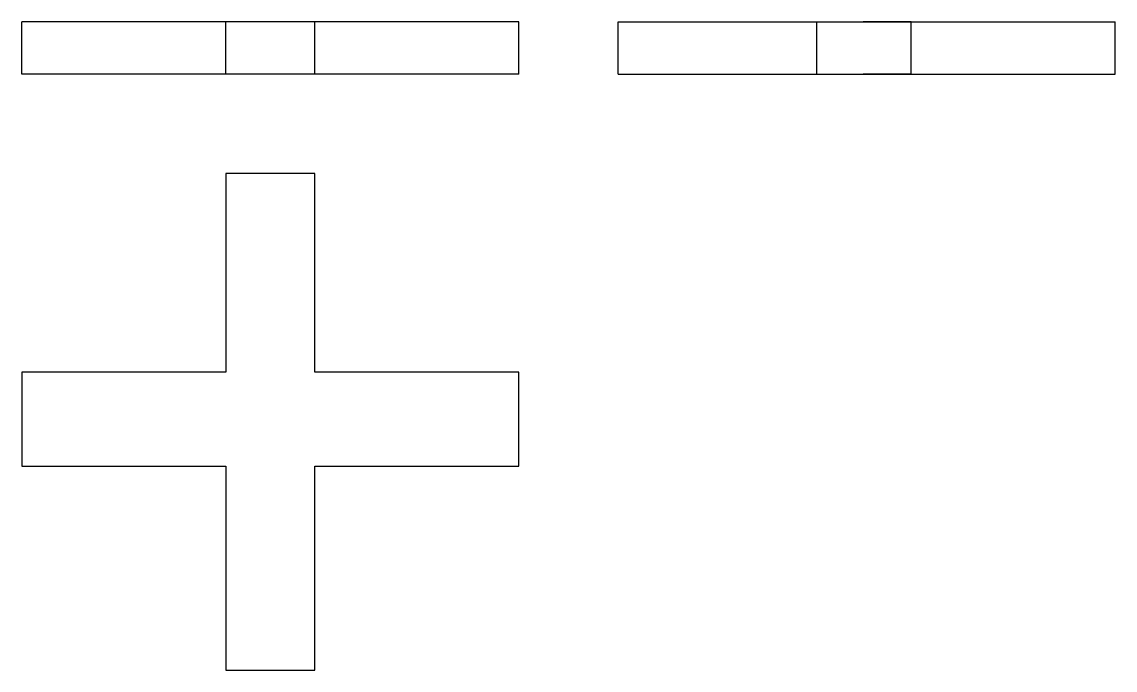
# Model space of a CAD drawing. Extents: x 0 to 2.29, y 0 to 1.36.
import ezdxf

# ---------------------------------------------------------------- set-up
doc = ezdxf.new("R2010")
doc.units = 0
doc.linetypes.add('HIDDEN', pattern=[0.051953, 0.034653, -0.0173])
for name, color, linetype in [('FRONT', 7, 'CONTINUOUS'), ('LEFT', 7, 'CONTINUOUS'), ('LEFT_HID', 7, 'HIDDEN'), ('TOP', 7, 'CONTINUOUS')]:
    doc.layers.add(name, color=color, linetype=linetype)

msp = doc.modelspace()

# ---------------------------------------------------------------- linework, layer by layer
at = {"layer": 'FRONT'}
for p, q in [((0.426563, 1.35625), (0, 1.35625)), ((0, 1.246875), (0, 1.35625)), ((0.6125, 1.35625), (0.426563, 1.35625)), ((0.426563, 1.246875), (0.426563, 1.35625)), ((1.039062, 1.35625), (0.6125, 1.35625)), ((0.6125, 1.246875), (0.6125, 1.35625)), ((1.039062, 1.246875), (1.039062, 1.35625)), ((0.426563, 1.246875), (0, 1.246875)), ((0.6125, 1.246875), (0.426563, 1.246875)), ((1.039062, 1.246875), (0.6125, 1.246875))]:
    msp.add_line(p, q, dxfattribs=at)
at = {"layer": 'LEFT'}
for p, q in [((1.246875, 1.246875), (1.246875, 1.35625)), ((1.246875, 1.35625), (1.6625, 1.35625)), ((1.6625, 1.246875), (1.6625, 1.35625)), ((1.6625, 1.35625), (1.859375, 1.35625)), ((1.859375, 1.246875), (1.859375, 1.35625)), ((1.859375, 1.35625), (2.285938, 1.35625)), ((2.285938, 1.246875), (2.285938, 1.35625)), ((1.246875, 1.246875), (1.6625, 1.246875)), ((1.6625, 1.246875), (1.859375, 1.246875)), ((1.859375, 1.246875), (2.285938, 1.246875))]:
    msp.add_line(p, q, dxfattribs=at)
at = {"layer": 'LEFT_HID', "linetype": 'HIDDEN'}
for p, q in [((1.859375, 1.35625), (1.6625, 1.35625)), ((1.859375, 1.246875), (1.6625, 1.246875))]:
    msp.add_line(p, q, dxfattribs=at)
at = {"layer": 'TOP'}
for p, q in [((0.6125, 1.039062), (0.426563, 1.039062)), ((0.426563, 1.039062), (0.426563, 0.623437)), ((0.6125, 0.623437), (0.6125, 1.039062)), ((0.426563, 0.623437), (0, 0.623437)), ((0, 0.623437), (0, 0.426562)), ((1.039062, 0.623437), (0.6125, 0.623437)), ((1.039062, 0.426562), (1.039062, 0.623437)), ((0, 0.426562), (0.426563, 0.426562)), ((0.426563, 0.426562), (0.426563, 0)), ((0.6125, 0), (0.6125, 0.426562)), ((0.6125, 0.426562), (1.039062, 0.426562)), ((0.426563, 0), (0.6125, 0))]:
    msp.add_line(p, q, dxfattribs=at)

doc.saveas('drawing.dxf')
